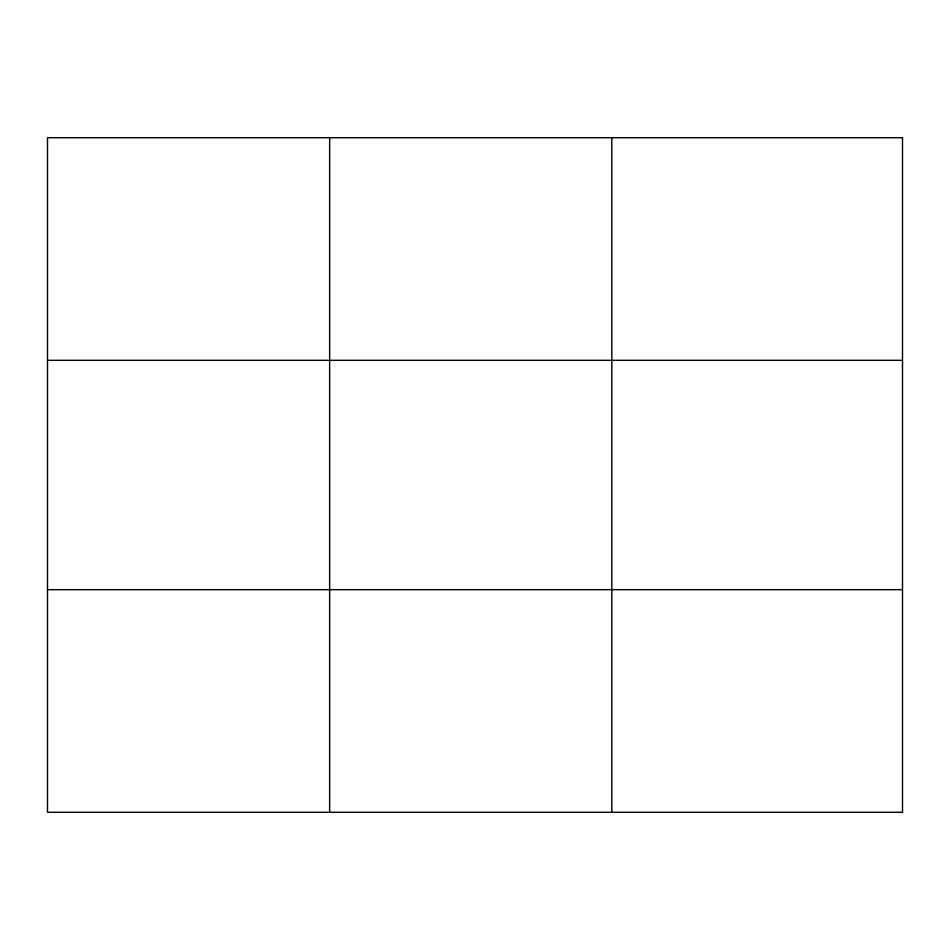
<?xml version="1.0" encoding="UTF-8"?>
<svg xmlns="http://www.w3.org/2000/svg" width="950" height="950" viewBox="0 0 950 950"><rect width="100%" height="100%" fill="white"/><g stroke="black" fill="none" stroke-linecap="round" stroke-linejoin="round"><path stroke-width="1.43" d="M329.65 137.702L329.65 812.297M611.8 137.702L611.8 812.297M47.5 360.323L902.5 360.323M47.5 589.677L902.5 589.677M902.5 137.702L902.5 812.297L47.5 812.297L47.5 137.702L902.5 137.702"/></g></svg>
